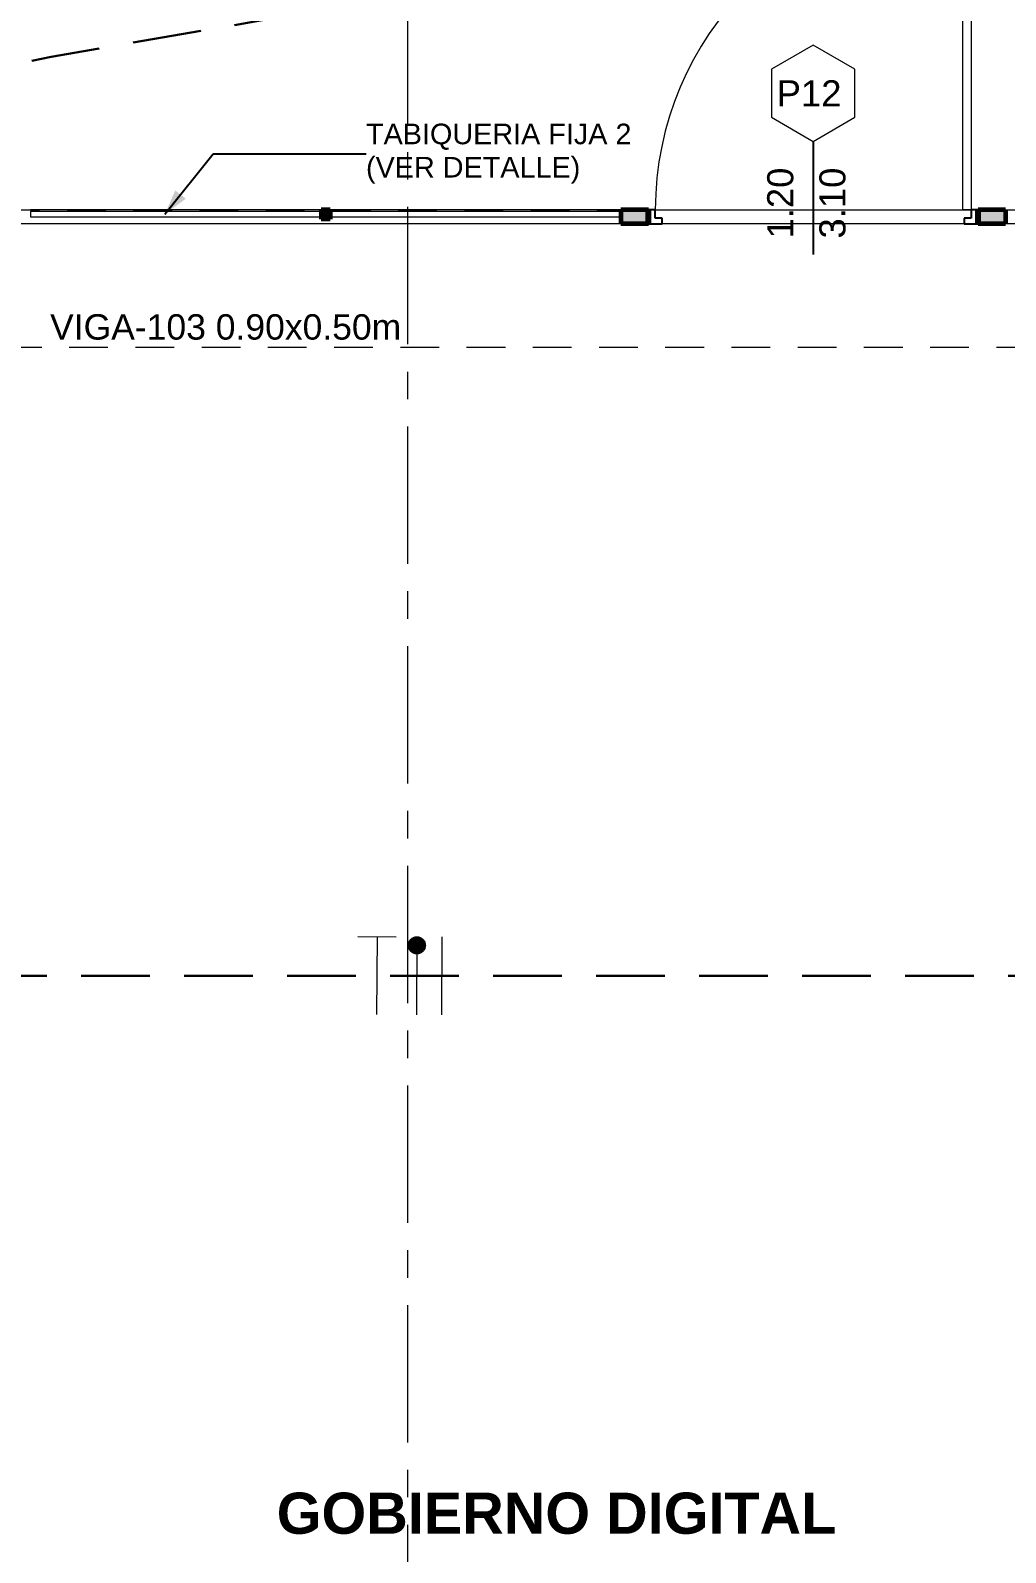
# Model space of a CAD drawing. Header units: inches. Extents: x -19 to 5698, y -728 to 92.
# Drawn here: x 222.67 to 226.22, y 12.51 to 18.05 of the extents above; entities that cross this region are included whole.
import ezdxf

# ---------------------------------------------------------------- set-up
doc = ezdxf.new("R2010")
doc.units = ezdxf.units.IN
doc.header["$MEASUREMENT"] = 0
doc.set_wipeout_variables(frame=1)
for name, pattern in [('HIDDEN', [0.375, 0.25, -0.125]), ('Hidden Line', [0.195611, 0.141111, -0.0545]), ('Punto & Raya', [0.65, 0.5, -0.075, 0, -0.075]), ('RAYITAS', [0.375, 0.25, -0.125]), ('Wipeout_Contour', [1, 0, -1])]:
    doc.linetypes.add(name, pattern=pattern)
doc.layers.get('0').update_dxf_attribs({"color": 61})
for name, color, linetype, lineweight in [('00 conduct tomacorr', 120, 'HIDDEN', 30), ('T-TECHO-E', 150, 'Continuous', 20), ('TOMACORRIENTE', 22, 'RAYITAS', 9)]:
    doc.layers.add(name, color=color, linetype=linetype, lineweight=lineweight)
for name, color, linetype in [('02 _ ARQ _ ALB _ Muros Interiores', 7, 'Continuous'), ('02 _ ARQ _ ZON _ Espacio.3D', 7, 'Continuous'), ('08 _ STR _ EXT _ 09 Vigas', 251, 'Continuous'), ('Acabado - Muros', 7, 'Continuous'), ('Marcador - Secciones', 7, 'Continuous'), ('Notas - Etiquetas', 7, 'Continuous')]:
    doc.layers.add(name, color=color, linetype=linetype)
doc.styles.add('Estilo_Generado_1', font='swisseb.ttf')
doc.styles.add('Estilo_Generado_4', font='swisse.ttf')
doc.dimstyles.new('Estilo_Generado__8', dxfattribs={"dimtxt": 0.18, "dimasz": 0.0912, "dimexe": 0.18, "dimexo": 0.0625, "dimgap": 0, "dimtad": 0, "dimtih": 1, "dimtoh": 1, "dimdec": 4, "dimzin": 0, "dimdsep": 46, "dimcen": 0.09, "dimadec": 0, "dimazin": 0, "dimtfac": 1, "dimtdec": 4, "dimtmove": 0, "dimatfit": 3, "dimldrblk": 'ARROWHEAD_5', "dimfxl": 1, "dimtolj": 1, "dimtzin": 0, "dimarcsym": 0})

# ---------------------------------------------------------------- blocks, each defined once
blk = doc.blocks.new('ARROWHEAD_5')
at = {"linetype": 'Continuous', "lineweight": 0}
blk.add_hatch(color=0, dxfattribs=at).paths.add_polyline_path([(-1, 0.2679), (0, 0), (-1, -0.2679)])
at = {"color": 0, "linetype": 'Continuous', "lineweight": 0}
blk.add_line((0, 0), (-1, 0), dxfattribs=at)
blk = doc.blocks.new('a')
at = {"layer": 'TOMACORRIENTE', "ltscale": 0.05}
h = blk.add_hatch(color=4, dxfattribs=at)
edge = h.paths.add_edge_path()
edge.add_arc((0, 0.0752), 0.0211, 0, 360)
at = {"layer": 'TOMACORRIENTE', "color": 4}
for p, q in [((-0.1455, 0.0963), (-0.0515, 0.0963)), ((-0.0985, 0.0963), (-0.0985, -0.0966)), ((0, 0.0963), (0, -0.0963)), ((0.0623, -0.0963), (0.0623, 0.0963))]:
    blk.add_line(p, q, dxfattribs=at)
blk.add_circle((0, 0.0752), 0.0211, dxfattribs=at)
blk = doc.blocks.new('CABLE 3FACE')
at = {"layer": 'T-TECHO-E', "rotation": 59.94170052614085}
blk.add_blockref('a', (0, 0), dxfattribs=at)

msp = doc.modelspace()

# ---------------------------------------------------------------- hatches: boundary and pattern name
at = {"layer": 'Acabado - Muros', "linetype": 'Continuous', "lineweight": 0}
msp.add_hatch(color=254, dxfattribs=at).paths.add_polyline_path([(226.2198, 17.4), (226.1198, 17.4), (226.1198, 17.35), (226.2198, 17.35)])

# ---------------------------------------------------------------- linework, layer by layer
at = {"layer": '00 conduct tomacorr'}
msp.add_line((220.9792, 14.6109, -0.0002), (227.1728, 14.6109, -0.0002), dxfattribs=at)
at = {"layer": '02 _ ARQ _ ALB _ Muros Interiores', "color": 165, "linetype": 'Continuous', "lineweight": 15}
for p, q in [((226.0648, 17.4), (226.0648, 18.55)), ((226.0948, 18.55), (226.0948, 17.4)), ((226.0948, 17.4), (226.0648, 17.4))]:
    msp.add_line(p, q, dxfattribs=at)
at = {"layer": '02 _ ARQ _ ALB _ Muros Interiores', "color": 152, "linetype": 'Continuous', "lineweight": 25}
msp.add_line((225.5198, 17.65), (225.5198, 17.2375), dxfattribs=at)
at = {"layer": '02 _ ARQ _ ALB _ Muros Interiores', "color": 7, "linetype": 'Continuous', "lineweight": 80}
for p, q in [((224.9198, 17.35), (224.9198, 17.4)), ((224.9198, 17.35), (224.9198, 17.4)), ((224.9198, 17.35), (224.9198, 17.4)), ((226.1198, 17.35), (226.1198, 17.4)), ((226.1198, 17.35), (226.1198, 17.4)), ((226.1198, 17.35), (226.1198, 17.4))]:
    msp.add_line(p, q, dxfattribs=at)
at = {"layer": '02 _ ARQ _ ALB _ Muros Interiores', "color": 165, "linetype": 'Continuous', "lineweight": 25}
for p, q in [((224.9448, 17.4), (224.9198, 17.4)), ((224.9198, 17.4), (224.9198, 17.35)), ((224.9448, 17.37), (224.9448, 17.4)), ((224.9698, 17.37), (224.9448, 17.37)), ((224.9698, 17.35), (224.9698, 17.37)), ((226.0948, 17.37), (226.0698, 17.37)), ((226.0698, 17.37), (226.0698, 17.35)), ((226.1198, 17.4), (226.0948, 17.4)), ((226.0948, 17.4), (226.0948, 17.37)), ((226.1198, 17.35), (226.1198, 17.4)), ((224.9198, 17.35), (224.9698, 17.35)), ((226.0698, 17.35), (226.1198, 17.35))]:
    msp.add_line(p, q, dxfattribs=at)
at = {"layer": '02 _ ARQ _ ALB _ Muros Interiores', "color": 251, "linetype": 'Continuous', "lineweight": 13, "flags": 128}
msp.add_lwpolyline([(225.5198, 18), (225.3683, 17.9125), (225.3683, 17.7375), (225.5198, 17.65), (225.6714, 17.7375), (225.6714, 17.9125)], close=True, dxfattribs=at)
at = {"layer": '02 _ ARQ _ ALB _ Muros Interiores', "color": 165, "linetype": 'Continuous', "lineweight": 15}
msp.add_arc((226.0948, 17.4), 1.15, 90, 180, dxfattribs=at)
at = {"layer": '02 _ ARQ _ ZON _ Espacio.3D', "color": 254, "linetype": 'Continuous', "lineweight": 0, "flags": 128}
for points in [[(205.07, 17.4), (229.57, 17.4), (229.57, 16.25), (230.77, 16.25), (230.77, 15.5372), (232.42, 15.5372), (232.42, 15.1499), (233.32, 15.1499), (233.3204, 17.1), (232.82, 17.1), (232.82, 19.05), (230.67, 19.05), (230.67, 20.35), (231.67, 20.35), (231.67, 22.25), (231.17, 22.25), (231.17, 22.7), (231.67, 22.7), (231.67, 24.4), (231.17, 24.4), (231.17, 24.85), (231.67, 24.85), (231.67, 29.7), (208.07, 29.7)], [(229.07, 16.9), (228.27, 16.9), (228.27, 17.35), (222.6196, 17.35), (222.6196, 17.15), (222.6196, 16.5), (222.0196, 16.5), (222.0196, 17.15), (219.27, 17.15), (219.27, 7.35), (221.87, 7.35), (221.87, 7.7), (222.07, 7.7), (222.07, 8.1), (222.57, 8.1), (222.57, 7.7), (222.77, 7.7), (222.77, 7.2), (222.27, 7.2), (222.27, 4.9463)]]:
    msp.add_lwpolyline(points, dxfattribs=at)
at = {"layer": '08 _ STR _ EXT _ 09 Vigas', "color": 251, "linetype": 'Hidden Line', "lineweight": 13, "true_color": 0x636466}
msp.add_line((222.57, 16.9), (229.07, 16.9), dxfattribs=at)
at = {"layer": 'Acabado - Muros', "color": 7, "linetype": 'Continuous', "lineweight": 60}
for p, q in [((224.9198, 17.4), (224.9198, 17.35)), ((226.1198, 17.4), (226.1198, 17.35)), ((226.2198, 17.4), (226.1198, 17.4)), ((226.2198, 17.4), (226.2198, 17.35)), ((226.2198, 17.35), (226.1198, 17.35))]:
    msp.add_line(p, q, dxfattribs=at)

# ---------------------------------------------------------------- block references
at = {"layer": '00 conduct tomacorr', "xscale": 1.47256122672843, "yscale": 1.47256122672843, "zscale": 1.47256122672843, "rotation": 299.7894777823319}
msp.add_blockref('CABLE 3FACE', (224.076, 14.6109, -0.0002), dxfattribs=at)

# ---------------------------------------------------------------- texts
at = {"layer": '02 _ ARQ _ ALB _ Muros Interiores', "color": 5, "lineweight": 25, "insert": (225.3865, 17.7775), "char_height": 0.095, "attachment_point": 7, "style": 'Estilo_Generado_4'}
msp.add_mtext('\\A1;{\\pql;\\pt0;\\fSwis721 Ex BT|b0|i0|c0|p34;P12\\fSwis721 Ex BT|b0|i0|c0|p34;\\fSwis721 Ex BT|b0|i0|c0|p34;\\fSwis721 Ex BT|b0|i0|c0|p34;}', dxfattribs=at)
at = {"layer": '02 _ ARQ _ ALB _ Muros Interiores', "color": 5, "lineweight": 25, "char_height": 0.095, "attachment_point": 7, "rotation": 90, "style": 'Estilo_Generado_4'}
for s, insert in [('\\A1;{\\pql;\\pt0;\\fSwis721 Ex BT|b0|i0|c0|p34;1.20\\fSwis721 Ex BT|b0|i0|c0|p34;\\A1{\\H.66x;\\S^  ;}\\fSwis721 Ex BT|b0|i0|c0|p34;\\fSwis721 Ex BT|b0|i0|c0|p34;}', (225.4748, 17.296)), ('\\A1;{\\pql;\\pt0;\\fSwis721 Ex BT|b0|i0|c0|p34;3.10\\fSwis721 Ex BT|b0|i0|c0|p34;\\A1{\\H.66x;\\S^  ;}\\fSwis721 Ex BT|b0|i0|c0|p34;\\fSwis721 Ex BT|b0|i0|c0|p34;}', (225.6648, 17.296))]:
    msp.add_mtext(s, dxfattribs=dict(at, insert=insert))
at = {"layer": '02 _ ARQ _ ZON _ Espacio.3D', "color": 251, "lineweight": 25, "insert": (224.5851, 12.7283), "char_height": 0.15, "attachment_point": 2, "style": 'Estilo_Generado_1'}
msp.add_mtext('\\A1;{\\pqc;\\pt0;\\fSwis721 Ex BT|b1|i0|c0|p34;GOBIERNO DIGITAL}', dxfattribs=at)
at = {"layer": 'Notas - Etiquetas', "color": 171, "linetype": 'Continuous', "lineweight": 13, "insert": (223.8916, 17.6051), "char_height": 0.075, "width": 0.973089, "attachment_point": 4, "rotation": 359.9999, "line_spacing_factor": 0.969465, "style": 'Estilo_Generado_4'}
msp.add_mtext('\\A1;{\\pql;\\fSwis721 Ex BT|b0|i0|c0|p34;TABIQUERIA FIJA 2 (VER DETALLE)\\fSwis721 Ex BT|b0|i0|c0|p34; }', dxfattribs=at)
at = {"layer": 'Notas - Etiquetas', "color": 171, "linetype": 'Continuous', "lineweight": 13, "insert": (222.7414, 16.9265), "char_height": 0.0925, "attachment_point": 7, "style": 'Estilo_Generado_4'}
msp.add_mtext('\\A1;{\\pql;\\fSwis721 Ex BT|b0|i0|c0|p34;VIGA-103\\fSwis721 Ex BT|b0|i0|c0|p34; \\fSwis721 Ex BT|b0|i0|c0|p34;0.90\\fSwis721 Ex BT|b0|i0|c0|p34;x\\fSwis721 Ex BT|b0|i0|c0|p34;0.50\\fSwis721 Ex BT|b0|i0|c0|p34;m}', dxfattribs=at)

# ---------------------------------------------------------------- next in the draw order: wipeouts: each hides what was drawn before it
at = {"color": 254, "linetype": 'Wipeout_Contour', "lineweight": 0, "ltscale": 9878.573137}
msp.add_wipeout([(222.67, 17.35), (223.7451, 17.35), (223.7451, 17.367), (223.7286, 17.367), (223.7286, 17.4), (222.67, 17.4)], dxfattribs=at).dxf.layer = 'Acabado - Muros'

# ---------------------------------------------------------------- next in the draw order: wipeouts: each hides what was drawn before it
at = {"color": 254, "linetype": 'Wipeout_Contour', "lineweight": 0, "ltscale": 9884.876994}
msp.add_wipeout([(223.7451, 17.367), (223.7451, 17.35), (224.8198, 17.35), (224.8198, 17.4), (223.7616, 17.4), (223.7616, 17.367)], dxfattribs=at).dxf.layer = 'Acabado - Muros'

# ---------------------------------------------------------------- next in the draw order: linework, layer by layer
at = {"layer": 'Acabado - Muros', "color": 251, "linetype": 'Continuous', "lineweight": 13, "flags": 128}
for points in [[(223.7286, 17.4), (222.67, 17.4)], [(224.8198, 17.4), (223.7616, 17.4)], [(224.8198, 17.35), (223.7451, 17.35), (222.67, 17.35)]]:
    msp.add_lwpolyline(points, dxfattribs=at)

# ---------------------------------------------------------------- next in the draw order: wipeouts: each hides what was drawn before it
at = {"color": 254, "linetype": 'Wipeout_Contour', "lineweight": 0, "ltscale": 6585.636774}
msp.add_wipeout([(222.67, 17.395), (222.67, 17.375), (223.7286, 17.375), (223.7286, 17.395)], dxfattribs=at).dxf.layer = 'Acabado - Muros'
at = {"color": 254, "linetype": 'Wipeout_Contour', "lineweight": 0, "ltscale": 6590.002137}
msp.add_wipeout([(223.7616, 17.395), (223.7616, 17.375), (224.8198, 17.375), (224.8198, 17.395)], dxfattribs=at).dxf.layer = 'Acabado - Muros'

# ---------------------------------------------------------------- next in the draw order: hatches: boundary and pattern name
at = {"layer": 'Acabado - Muros', "linetype": 'Continuous', "lineweight": 0}
for points in [[(223.7286, 17.367), (223.7616, 17.367), (223.7616, 17.4), (223.7286, 17.4)], [(224.8198, 17.4), (224.8198, 17.35), (224.9198, 17.35), (224.9198, 17.4)]]:
    msp.add_hatch(color=254, dxfattribs=at).paths.add_polyline_path(points)

# ---------------------------------------------------------------- next in the draw order: linework, layer by layer
at = {"layer": '00 conduct tomacorr'}
for centre, radius, start, end in [((228.4775, 3.6547, 0.0001), 16.1135, 85.7865, 121.45731), ((227.3117, -6.1009, -0.0006), 24.4885, 76.64059, 106.32724)]:
    msp.add_arc(centre, radius, start, end, dxfattribs=at)
at = {"layer": '08 _ STR _ EXT _ 09 Vigas', "color": 251, "linetype": 'Hidden Line', "lineweight": 13, "true_color": 0x636466}
msp.add_line((215.57, 17.4), (229.07, 17.4), dxfattribs=at)
at = {"layer": 'Acabado - Muros', "color": 7, "linetype": 'Continuous', "lineweight": 60}
for p, q in [((223.7286, 17.4), (223.7286, 17.367)), ((223.7616, 17.4), (223.7286, 17.4)), ((223.7616, 17.367), (223.7286, 17.367)), ((223.7616, 17.4), (223.7616, 17.367)), ((224.8198, 17.4), (224.8198, 17.35)), ((224.9198, 17.4), (224.8198, 17.4)), ((224.9198, 17.35), (224.8198, 17.35))]:
    msp.add_line(p, q, dxfattribs=at)
at = {"layer": 'Acabado - Muros', "color": 7, "linetype": 'Continuous', "lineweight": 13, "flags": 128}
for points in [[(222.67, 17.395), (222.67, 17.375), (223.7286, 17.375), (223.7286, 17.395)], [(223.7616, 17.395), (223.7616, 17.375), (224.8198, 17.375), (224.8198, 17.395)]]:
    msp.add_lwpolyline(points, close=True, dxfattribs=at)
at = {"layer": 'Marcador - Secciones', "color": 251, "linetype": 'Punto & Raya', "lineweight": 13, "true_color": 0x636466}
msp.add_line((224.0425, 46.2111), (224.0425, 0.8878), dxfattribs=at)

# ---------------------------------------------------------------- next in the draw order: leaders
at = {"layer": 'Notas - Etiquetas', "color": 144, "linetype": 'Continuous', "lineweight": 13, "annotation_type": 0, "has_hookline": 1, "hookline_direction": 0, "text_width": 0.965, "horizontal_direction": (1, -2e-06, 0)}
msp.add_leader([(223.1593, 17.385), (223.3353, 17.6051), (223.8916, 17.6051)], dimstyle='Estilo_Generado__8', dxfattribs=at)

doc.saveas('drawing.dxf')
